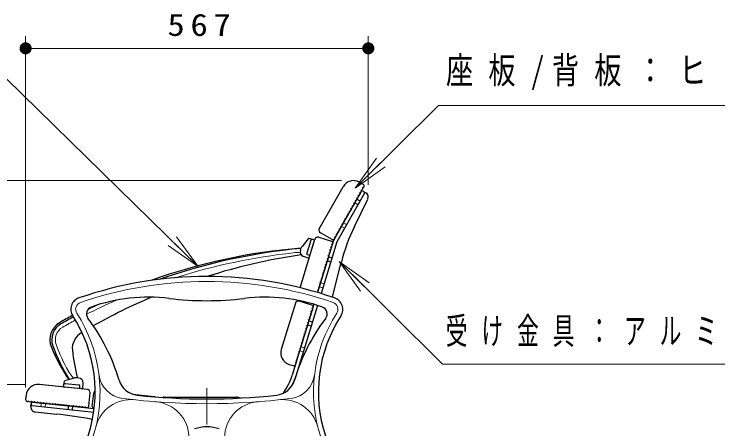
# Model space of a CAD drawing. Units: millimetres on the paper, scale 1:20. Extents: x -385 to 0, y 0 to 267.
# Drawn here: x -126.8 to -68.6, y 134.1 to 168.4 of the extents above; entities that cross this region are included whole.
import ezdxf

# ---------------------------------------------------------------- set-up
doc = ezdxf.new("R2010")
doc.units = ezdxf.units.MM
doc.linetypes.add('USER1', pattern=[4.5, 2.5, -2])
doc.linetypes.add('USER2', pattern=[6, 3, -1, 1, -1])
doc.layers.add('1_20', color=7, linetype='Continuous', lineweight=25)
doc.styles.add('ＭＳ ゴシック', font='')
doc.styles.get('ＭＳ ゴシック').set_extended_font_data('MS Gothic')

# ---------------------------------------------------------------- blocks, each defined once
blk = doc.blocks.new('filled_dot')
at = {"color": 0, "linetype": 'Continuous', "lineweight": -2, "const_width": 1.25}
blk.add_lwpolyline([(-0.625, 0, 1), (0.625, 0, 1)], format="xyb", close=True, dxfattribs=at)

msp = doc.modelspace()

# ---------------------------------------------------------------- linework, layer by layer
at = {"layer": '1_20', "lineweight": 13}
for p, q in [((-125.876, 137.492), (-125.876, 166.6)), ((-97.507, 154.283), (-97.507, 166.6)), ((-125.876, 165.6), (-97.507, 165.6)), ((-98.609, 154.021), (-96.828, 156.487)), ((-98.609, 154.021), (-96.477, 156.132)), ((-96.125, 155.776), (-98.609, 154.021)), ((-99.725, 154.641), (-160.254, 154.641)), ((-113.382, 149.971), (-111.588, 147.515)), ((-111.588, 147.515), (-114.081, 149.257)), ((-111.588, 147.515), (-113.732, 149.614)), ((-99.927, 147.942), (-97.801, 145.826)), ((-99.927, 147.942), (-97.448, 146.18)), ((-98.154, 145.471), (-99.927, 147.942)), ((-125.844, 137.752), (-150.254, 137.752))]:
    msp.add_line(p, q, dxfattribs=at)
at = {"layer": '1_20', "color": 3}
for p, q in [((-98.232, 154.511), (-97.927, 154.339)), ((-101.565, 150.652), (-99.595, 154.133)), ((-98.071, 153.781), (-98.088, 153.843)), ((-98.078, 153.862), (-98.015, 153.879)), ((-97.948, 153.999), (-98.015, 153.879)), ((-97.948, 153.999), (-97.965, 154.061)), ((-97.954, 154.079), (-97.892, 154.096)), ((-97.871, 154.135), (-97.892, 154.096)), ((-98.317, 153.346), (-98.385, 153.226)), ((-98.317, 153.346), (-98.334, 153.408)), ((-98.324, 153.426), (-98.262, 153.444)), ((-98.194, 153.563), (-98.262, 153.444)), ((-98.194, 153.563), (-98.211, 153.626)), ((-98.201, 153.644), (-98.139, 153.661)), ((-98.071, 153.781), (-98.139, 153.661)), ((-98.686, 152.693), (-98.754, 152.573)), ((-98.686, 152.693), (-98.704, 152.755)), ((-98.693, 152.774), (-98.631, 152.791)), ((-98.563, 152.911), (-98.631, 152.791)), ((-98.563, 152.911), (-98.58, 152.973)), ((-98.57, 152.991), (-98.508, 153.009)), ((-98.44, 153.128), (-98.508, 153.009)), ((-98.44, 153.128), (-98.457, 153.19)), ((-98.447, 153.209), (-98.385, 153.226)), ((-99.056, 152.04), (-99.073, 152.102)), ((-99.062, 152.121), (-99, 152.138)), ((-98.933, 152.258), (-99, 152.138)), ((-98.933, 152.258), (-98.95, 152.32)), ((-98.939, 152.339), (-98.877, 152.356)), ((-98.809, 152.476), (-98.877, 152.356)), ((-98.809, 152.476), (-98.827, 152.538)), ((-98.816, 152.556), (-98.754, 152.573)), ((-99.37, 151.485), (-99.432, 151.468)), ((-99.37, 151.485), (-99.302, 151.605)), ((-99.319, 151.667), (-99.302, 151.605)), ((-99.246, 151.703), (-99.309, 151.686)), ((-99.246, 151.703), (-99.179, 151.823)), ((-99.196, 151.885), (-99.179, 151.823)), ((-99.123, 151.921), (-99.186, 151.903)), ((-99.123, 151.921), (-99.09, 151.98)), ((-99.056, 152.04), (-99.09, 151.98)), ((-99.739, 150.833), (-99.671, 150.952)), ((-99.688, 151.015), (-99.671, 150.952)), ((-99.616, 151.05), (-99.678, 151.033)), ((-99.616, 151.05), (-99.548, 151.17)), ((-99.565, 151.232), (-99.548, 151.17)), ((-99.493, 151.268), (-99.555, 151.251)), ((-99.493, 151.268), (-99.425, 151.388)), ((-99.442, 151.45), (-99.425, 151.388)), ((-100.058, 150.362), (-100.04, 150.3)), ((-99.985, 150.397), (-100.047, 150.38)), ((-99.985, 150.397), (-99.917, 150.517)), ((-99.935, 150.579), (-99.917, 150.517)), ((-99.862, 150.615), (-99.924, 150.598)), ((-99.862, 150.615), (-99.794, 150.735)), ((-99.812, 150.797), (-99.794, 150.735)), ((-99.739, 150.833), (-99.801, 150.815)), ((-103.156, 145.759), (-101.923, 149.792)), ((-101.611, 149.958), (-100.559, 149.636)), ((-100.513, 149.77), (-101.47, 150.311)), ((-100.308, 149.826), (-100.287, 149.864)), ((-100.304, 149.927), (-100.287, 149.864)), ((-100.231, 149.962), (-100.293, 149.945)), ((-100.231, 149.962), (-100.164, 150.082)), ((-100.181, 150.144), (-100.164, 150.082)), ((-100.108, 150.18), (-100.17, 150.163)), ((-100.108, 150.18), (-100.04, 150.3)), ((-100.603, 149.138), (-100.546, 149.168)), ((-100.505, 149.299), (-100.546, 149.168)), ((-100.505, 149.299), (-100.536, 149.356)), ((-100.529, 149.377), (-100.472, 149.407)), ((-100.46, 149.449), (-100.472, 149.407)), ((-100.725, 148.582), (-100.765, 148.451)), ((-100.725, 148.582), (-100.755, 148.639)), ((-100.749, 148.659), (-100.692, 148.69)), ((-100.652, 148.821), (-100.692, 148.69)), ((-100.652, 148.821), (-100.682, 148.878)), ((-100.676, 148.899), (-100.619, 148.929)), ((-100.578, 149.06), (-100.619, 148.929)), ((-100.578, 149.06), (-100.609, 149.117)), ((-100.871, 148.104), (-100.911, 147.973)), ((-100.871, 148.104), (-100.901, 148.161)), ((-100.895, 148.181), (-100.838, 148.212)), ((-100.798, 148.343), (-100.838, 148.212)), ((-100.798, 148.343), (-100.828, 148.4)), ((-100.822, 148.42), (-100.765, 148.451)), ((-101.09, 147.387), (-101.12, 147.444)), ((-101.114, 147.464), (-101.057, 147.494)), ((-101.017, 147.626), (-101.057, 147.494)), ((-101.017, 147.626), (-101.047, 147.683)), ((-101.041, 147.703), (-100.984, 147.733)), ((-100.944, 147.865), (-100.984, 147.733)), ((-100.944, 147.865), (-100.974, 147.922)), ((-100.968, 147.942), (-100.911, 147.973)), ((-101.277, 146.777), (-101.236, 146.909)), ((-101.267, 146.966), (-101.236, 146.909)), ((-101.203, 147.016), (-101.26, 146.986)), ((-101.203, 147.016), (-101.183, 147.082)), ((-101.163, 147.148), (-101.193, 147.205)), ((-101.187, 147.225), (-101.13, 147.255)), ((-101.163, 147.148), (-101.183, 147.082)), ((-101.09, 147.387), (-101.13, 147.255)), ((-101.486, 146.248), (-101.456, 146.191)), ((-101.423, 146.299), (-101.48, 146.269)), ((-101.423, 146.299), (-101.382, 146.431)), ((-101.413, 146.487), (-101.382, 146.431)), ((-101.35, 146.538), (-101.407, 146.508)), ((-101.35, 146.538), (-101.309, 146.67)), ((-101.34, 146.727), (-101.309, 146.67)), ((-101.277, 146.777), (-101.333, 146.747)), ((-101.642, 145.582), (-101.602, 145.713)), ((-101.632, 145.77), (-101.602, 145.713)), ((-101.569, 145.821), (-101.626, 145.791)), ((-101.569, 145.821), (-101.529, 145.952)), ((-101.559, 146.009), (-101.529, 145.952)), ((-101.496, 146.06), (-101.553, 146.03)), ((-101.496, 146.06), (-101.456, 146.191)), ((-101.705, 145.531), (-101.675, 145.474)), ((-101.642, 145.582), (-101.699, 145.551)), ((-102.182, 144.329), (-103.234, 144.65)), ((-103.546, 144.484), (-104.716, 140.659)), ((-102.128, 143.992), (-102.168, 143.86)), ((-102.128, 143.992), (-102.158, 144.049)), ((-102.152, 144.069), (-102.095, 144.099)), ((-102.082, 144.141), (-102.095, 144.099)), ((-102.347, 143.275), (-102.378, 143.332)), ((-102.371, 143.352), (-102.314, 143.382)), ((-102.274, 143.514), (-102.314, 143.382)), ((-102.274, 143.514), (-102.304, 143.571)), ((-102.298, 143.591), (-102.241, 143.621)), ((-102.201, 143.753), (-102.241, 143.621)), ((-102.201, 143.753), (-102.231, 143.81)), ((-102.225, 143.83), (-102.168, 143.86)), ((-102.493, 142.797), (-102.534, 142.665)), ((-102.493, 142.797), (-102.524, 142.854)), ((-102.518, 142.874), (-102.461, 142.904)), ((-102.42, 143.036), (-102.461, 142.904)), ((-102.42, 143.036), (-102.451, 143.093)), ((-102.444, 143.113), (-102.388, 143.143)), ((-102.347, 143.275), (-102.388, 143.143)), ((-102.737, 142.157), (-102.68, 142.187)), ((-102.64, 142.318), (-102.68, 142.187)), ((-102.64, 142.318), (-102.67, 142.375)), ((-102.664, 142.396), (-102.607, 142.426)), ((-102.567, 142.557), (-102.607, 142.426)), ((-102.567, 142.557), (-102.597, 142.614)), ((-102.591, 142.635), (-102.534, 142.665)), ((-102.899, 141.47), (-102.859, 141.601)), ((-102.889, 141.658), (-102.859, 141.601)), ((-102.826, 141.709), (-102.883, 141.678)), ((-102.826, 141.709), (-102.806, 141.774)), ((-102.786, 141.84), (-102.816, 141.897)), ((-102.81, 141.918), (-102.753, 141.948)), ((-102.786, 141.84), (-102.806, 141.774)), ((-102.713, 142.079), (-102.753, 141.948)), ((-102.713, 142.079), (-102.743, 142.136)), ((-103.045, 140.991), (-103.005, 141.123)), ((-103.035, 141.18), (-103.005, 141.123)), ((-102.972, 141.231), (-103.029, 141.2)), ((-102.972, 141.231), (-102.932, 141.362)), ((-102.962, 141.419), (-102.932, 141.362)), ((-102.899, 141.47), (-102.956, 141.439)), ((-103.255, 140.463), (-103.224, 140.406)), ((-103.192, 140.513), (-103.248, 140.483)), ((-103.192, 140.513), (-103.151, 140.645)), ((-103.182, 140.702), (-103.151, 140.645)), ((-103.118, 140.752), (-103.175, 140.722)), ((-103.118, 140.752), (-103.078, 140.884)), ((-103.109, 140.941), (-103.078, 140.884)), ((-103.045, 140.991), (-103.102, 140.961)), ((-103.411, 139.796), (-103.371, 139.928)), ((-103.401, 139.985), (-103.371, 139.928)), ((-103.338, 140.035), (-103.395, 140.005)), ((-103.338, 140.035), (-103.298, 140.167)), ((-103.328, 140.224), (-103.298, 140.167)), ((-103.265, 140.274), (-103.322, 140.244)), ((-103.265, 140.274), (-103.224, 140.406)), ((-104.052, 139.41), (-103.717, 139.308)), ((-103.547, 139.506), (-103.517, 139.45)), ((-103.484, 139.557), (-103.541, 139.527)), ((-103.53, 139.408), (-103.517, 139.45)), ((-103.484, 139.557), (-103.444, 139.689)), ((-103.474, 139.746), (-103.444, 139.689)), ((-103.411, 139.796), (-103.468, 139.766)), ((-120.762, 137.328), (-124.74, 137.746)), ((-120.654, 135.959), (-120.539, 137.053)), ((-120.356, 135.928), (-120.241, 137.022)), ((-116.992, 136.932), (-115.242, 136.748)), ((-125.839, 136.856), (-125.875, 136.508)), ((-125.742, 136.343), (-125.698, 136.339)), ((-125.648, 136.379), (-125.698, 136.339)), ((-125.587, 136.327), (-125.627, 136.377)), ((-125.4, 136.353), (-125.45, 136.312)), ((-125.338, 136.301), (-125.378, 136.351)), ((-114.443, 136.69), (-108.443, 136.69)), ((-107.254, 136.69), (-107.254, 136.673)), ((-125.587, 136.327), (-125.45, 136.312)), ((-125.338, 136.301), (-125.201, 136.286)), ((-125.151, 136.327), (-125.201, 136.286)), ((-125.089, 136.275), (-125.13, 136.325)), ((-125.089, 136.275), (-124.952, 136.26)), ((-124.902, 136.301), (-124.952, 136.26)), ((-124.841, 136.248), (-124.881, 136.299)), ((-124.841, 136.248), (-124.704, 136.234)), ((-124.654, 136.275), (-124.704, 136.234)), ((-124.592, 136.222), (-124.633, 136.272)), ((-124.592, 136.222), (-124.455, 136.208)), ((-124.405, 136.248), (-124.455, 136.208)), ((-124.343, 136.196), (-124.384, 136.246)), ((-124.343, 136.196), (-124.207, 136.182)), ((-124.156, 136.222), (-124.207, 136.182)), ((-124.095, 136.17), (-124.135, 136.22)), ((-124.095, 136.17), (-123.958, 136.156)), ((-123.908, 136.196), (-123.958, 136.156)), ((-123.846, 136.144), (-123.887, 136.194)), ((-123.846, 136.144), (-123.709, 136.129)), ((-123.659, 136.17), (-123.709, 136.129)), ((-123.597, 136.118), (-123.638, 136.168)), ((-123.597, 136.118), (-123.461, 136.103)), ((-123.411, 136.144), (-123.461, 136.103)), ((-123.349, 136.092), (-123.389, 136.142)), ((-123.349, 136.092), (-123.28, 136.084)), ((-123.212, 136.077), (-123.28, 136.084)), ((-123.212, 136.077), (-123.162, 136.118)), ((-123.141, 136.116), (-123.1, 136.065)), ((-122.963, 136.051), (-123.1, 136.065)), ((-122.963, 136.051), (-122.913, 136.092)), ((-122.892, 136.089), (-122.852, 136.039)), ((-122.715, 136.025), (-122.852, 136.039)), ((-122.715, 136.025), (-122.665, 136.066)), ((-122.644, 136.063), (-122.603, 136.013)), ((-122.466, 135.999), (-122.603, 136.013)), ((-122.466, 135.999), (-122.416, 136.039)), ((-122.395, 136.037), (-122.354, 135.987)), ((-122.218, 135.973), (-122.354, 135.987)), ((-122.218, 135.973), (-122.167, 136.013)), ((-122.146, 136.011), (-122.106, 135.961)), ((-121.969, 135.947), (-122.106, 135.961)), ((-121.969, 135.947), (-121.919, 135.987)), ((-121.898, 135.985), (-121.857, 135.935)), ((-121.72, 135.92), (-121.857, 135.935)), ((-121.72, 135.92), (-121.67, 135.961)), ((-121.649, 135.959), (-121.608, 135.909)), ((-121.472, 135.894), (-121.608, 135.909)), ((-121.472, 135.894), (-121.421, 135.935)), ((-121.4, 135.933), (-121.36, 135.883)), ((-121.223, 135.868), (-121.36, 135.883)), ((-121.223, 135.868), (-121.173, 135.909)), ((-121.152, 135.907), (-121.111, 135.856)), ((-120.974, 135.842), (-121.111, 135.856)), ((-120.974, 135.842), (-120.924, 135.883)), ((-120.903, 135.88), (-120.863, 135.83)), ((-120.819, 135.826), (-120.863, 135.83))]:
    msp.add_line(p, q, dxfattribs=at)
at = {"layer": '1_20'}
for p, q in [((-98.097, 153.735), (-100.387, 149.688)), ((-97.836, 153.587), (-100.109, 149.569)), ((-97.874, 153.724), (-97.961, 153.773)), ((-97.874, 153.724), (-97.71, 153.631)), ((-98.657, 150.843), (-97.548, 153.107)), ((-98.626, 152.799), (-98.365, 152.652)), ((-98.454, 153.104), (-98.193, 152.956)), ((-100.387, 149.688), (-101.707, 145.369)), ((-100.111, 149.562), (-101.42, 145.283)), ((-100.906, 147.99), (-100.619, 147.903)), ((-100.803, 148.325), (-100.516, 148.237)), ((-100.463, 144.976), (-99.741, 147.873)), ((-102.006, 144.391), (-103.802, 138.516)), ((-101.72, 144.302), (-103.515, 138.429)), ((-102.426, 143.018), (-102.139, 142.93)), ((-102.528, 142.683), (-102.241, 142.595)), ((-125.435, 135.916), (-125.415, 136.108)), ((-125.404, 136.207), (-125.415, 136.108)), ((-125.326, 135.998), (-120.235, 135.463)), ((-125.294, 136.296), (-120.195, 135.76)), ((-122.336, 135.985), (-122.367, 135.687)), ((-121.988, 135.949), (-122.019, 135.65)), ((-125.079, 135.476), (-123.342, 135.294))]:
    msp.add_line(p, q, dxfattribs=at)
at = {"layer": '1_20', "linetype": 'USER1', "lineweight": 13}
for p, q in [((-99.562, 151.146), (-99.301, 150.998)), ((-99.734, 150.841), (-99.473, 150.693)), ((-101.563, 145.839), (-101.276, 145.751)), ((-101.461, 146.173), (-101.174, 146.086)), ((-103.186, 140.531), (-102.899, 140.444)), ((-103.084, 140.866), (-102.797, 140.778)), ((-124.573, 136.22), (-124.605, 135.922)), ((-124.225, 136.184), (-124.257, 135.885))]:
    msp.add_line(p, q, dxfattribs=at)
at = {"layer": '1_20', "color": 4}
for p, q in [((-102.479, 149.826), (-102.991, 149.193)), ((-101.996, 149.735), (-102.428, 149.843)), ((-102.264, 149.705), (-102.596, 148.619)), ((-102.398, 148.238), (-101.96, 149.672)), ((-103.126, 148.85), (-103.062, 149.059)), ((-102.463, 148.205), (-102.881, 148.357)), ((-102.34, 148.429), (-102.533, 148.495)), ((-122.622, 138.07), (-121.839, 138.293)), ((-121.47, 138.284), (-121.687, 138.307)), ((-122.727, 137.589), (-122.657, 138.029)), ((-121.191, 137.375), (-122.683, 137.532)), ((-122.594, 137.824), (-121.465, 137.705)), ((-121.39, 137.396), (-121.376, 137.599)), ((-121.136, 137.422), (-121.113, 137.865))]:
    msp.add_line(p, q, dxfattribs=at)
at = {"layer": '1_20', "linetype": 'USER2', "lineweight": 13}
msp.add_line((-110.879, 116.44), (-110.879, 138.157), dxfattribs=at)
at = {"layer": '1_20', "lineweight": 13}
for points in [[(-111.588, 147.515), (-128.834, 164.404), (-156.164, 164.404)], [(-98.609, 154.021), (-91.697, 160.863), (-52.079, 160.863)], [(-99.927, 147.942), (-91.37, 139.423), (-61.096, 139.423)]]:
    msp.add_lwpolyline(points, dxfattribs=at)
at = {"layer": '1_20', "color": 3}
for centre, radius, start, end in [((-98.725, 153.641), 1, 60.5, 150.5), ((-98.074, 153.847), 0.015, 105.49999, 195.50001), ((-97.95, 154.065), 0.015, 105.49999, 195.50001), ((-98.001, 154.208), 0.15, 330.5, 60.5), ((-98.32, 153.412), 0.015, 105.49999, 195.50001), ((-98.197, 153.63), 0.015, 105.49999, 195.50001), ((-98.689, 152.759), 0.015, 105.49999, 195.50001), ((-98.566, 152.977), 0.015, 105.49999, 195.50001), ((-98.443, 153.194), 0.015, 105.49999, 195.50001), ((-99.058, 152.106), 0.015, 105.49999, 195.50001), ((-98.935, 152.324), 0.015, 105.49999, 195.50001), ((-98.812, 152.542), 0.015, 105.49999, 195.50001), ((-99.305, 151.671), 0.015, 105.49999, 195.50001), ((-99.182, 151.889), 0.015, 105.49999, 195.50001), ((-99.182, 151.889), 0.015, 105.49999, 195.50001), ((-99.674, 151.019), 0.015, 105.49999, 195.50001), ((-99.551, 151.236), 0.015, 105.49999, 195.50001), ((-99.428, 151.454), 0.015, 105.49999, 195.50001), ((-101.347, 150.529), 0.25, 150.5, 240.5), ((-100.043, 150.366), 0.015, 105.49999, 195.50001), ((-99.92, 150.583), 0.015, 105.49999, 195.50001), ((-99.797, 150.801), 0.015, 105.49999, 195.50001), ((-101.684, 149.719), 0.25, 73, 163), ((-100.439, 149.9), 0.15, 240.5, 330.5), ((-100.289, 149.931), 0.015, 105.49999, 195.50001), ((-100.166, 150.148), 0.015, 105.49999, 195.50001), ((-100.603, 149.493), 0.15, 343, 73), ((-100.522, 149.363), 0.015, 117.99999, 208.00001), ((-100.742, 148.646), 0.015, 117.99999, 208.00001), ((-100.669, 148.885), 0.015, 117.99999, 208.00001), ((-100.595, 149.124), 0.015, 117.99999, 208.00001), ((-100.888, 148.168), 0.015, 117.99999, 208.00001), ((-100.815, 148.407), 0.015, 117.99999, 208.00001), ((-101.107, 147.451), 0.015, 117.99999, 208.00001), ((-101.034, 147.69), 0.015, 117.99999, 208.00001), ((-100.961, 147.929), 0.015, 117.99999, 208.00001), ((-101.253, 146.973), 0.015, 117.99999, 208.00001), ((-101.253, 146.973), 0.015, 117.99999, 208.00001), ((-101.18, 147.212), 0.015, 117.99999, 208.00001), ((-101.473, 146.255), 0.015, 117.99999, 208.00001), ((-101.4, 146.495), 0.015, 117.99999, 208.00001), ((-101.326, 146.734), 0.015, 117.99999, 208.00001), ((-101.619, 145.777), 0.015, 117.99999, 208.00001), ((-101.546, 146.016), 0.015, 117.99999, 208.00001), ((-101.692, 145.538), 0.015, 117.99999, 208.00001), ((-103.307, 144.411), 0.25, 73, 163), ((-102.226, 144.185), 0.15, 343, 73), ((-102.145, 144.056), 0.015, 117.99999, 208.00001), ((-102.364, 143.339), 0.015, 117.99999, 208.00001), ((-102.291, 143.578), 0.015, 117.99999, 208.00001), ((-102.218, 143.817), 0.015, 117.99999, 208.00001), ((-102.511, 142.861), 0.015, 117.99999, 208.00001), ((-102.437, 143.1), 0.015, 117.99999, 208.00001), ((-102.657, 142.382), 0.015, 117.99999, 208.00001), ((-102.584, 142.621), 0.015, 117.99999, 208.00001), ((-102.876, 141.665), 0.015, 117.99999, 208.00001), ((-102.803, 141.904), 0.015, 117.99999, 208.00001), ((-102.803, 141.904), 0.015, 117.99999, 208.00001), ((-102.73, 142.143), 0.015, 117.99999, 208.00001), ((-103.022, 141.187), 0.015, 117.99999, 208.00001), ((-102.949, 141.426), 0.015, 117.99999, 208.00001), ((-103.759, 140.367), 1, 163, 253), ((-103.241, 140.47), 0.015, 117.99999, 208.00001), ((-103.168, 140.709), 0.015, 117.99999, 208.00001), ((-103.095, 140.948), 0.015, 117.99999, 208.00001), ((-103.388, 139.992), 0.015, 117.99999, 208.00001), ((-103.315, 140.231), 0.015, 117.99999, 208.00001), ((-103.673, 139.451), 0.15, 253, 343), ((-103.534, 139.513), 0.015, 117.99999, 208.00001), ((-103.461, 139.753), 0.015, 117.99999, 208.00001), ((-124.844, 136.752), 1, 84, 174), ((-120.788, 137.079), 0.25, 354, 84), ((-119.992, 136.996), 0.25, 119.35718, 174), ((-125.726, 136.492), 0.15, 174, 264), ((-125.639, 136.367), 0.015, 38.99999, 129.00001), ((-125.39, 136.341), 0.015, 38.99999, 129.00001), ((-115.268, 136.499), 0.25, 62.15245, 84), ((-114.443, 136.44), 0.25, 90, 110.06998), ((-108.443, 135.69), 1, 69.0845, 90), ((-125.142, 136.315), 0.015, 38.99999, 129.00001), ((-124.893, 136.289), 0.015, 38.99999, 129.00001), ((-124.644, 136.263), 0.015, 38.99999, 129.00001), ((-124.396, 136.237), 0.015, 38.99999, 129.00001), ((-124.147, 136.211), 0.015, 38.99999, 129.00001), ((-123.898, 136.185), 0.015, 38.99999, 129.00001), ((-123.65, 136.158), 0.015, 38.99999, 129.00001), ((-123.401, 136.132), 0.015, 38.99999, 129.00001), ((-123.152, 136.106), 0.015, 38.99999, 129.00001), ((-123.152, 136.106), 0.015, 38.99999, 129.00001), ((-122.904, 136.08), 0.015, 38.99999, 129.00001), ((-122.655, 136.054), 0.015, 38.99999, 129.00001), ((-122.407, 136.028), 0.015, 38.99999, 129.00001), ((-122.158, 136.002), 0.015, 38.99999, 129.00001), ((-121.909, 135.976), 0.015, 38.99999, 129.00001), ((-121.661, 135.949), 0.015, 38.99999, 129.00001), ((-121.412, 135.923), 0.015, 38.99999, 129.00001), ((-121.163, 135.897), 0.015, 38.99999, 129.00001), ((-120.915, 135.871), 0.015, 38.99999, 129.00001), ((-120.803, 135.975), 0.15, 264, 354), ((-120.207, 135.912), 0.15, 174, 264)]:
    msp.add_arc(centre, radius, start, end, dxfattribs=at)
at = {"layer": '1_20'}
for centre, radius, start, end in [((-98.01, 153.686), 0.1, 60.5, 150.5), ((-97.923, 153.637), 0.1, 330.5, 60.5), ((-97.907, 153.283), 0.4, 335.5, 60.5), ((-85.186, 144.244), 15, 153.89834, 166), ((-108.584, 139.978), 5, 323.63546, 343), ((-108.584, 139.978), 5.3, 334.55633, 343), ((-125.726, 136.492), 0.15, 174, 264), ((-125.037, 135.874), 0.4, 174, 264), ((-125.315, 136.097), 0.1, 174, 264), ((-125.305, 136.197), 0.1, 84, 174), ((-127.262, 97.999), 37.5, 79.36231, 84)]:
    msp.add_arc(centre, radius, start, end, dxfattribs=at)
at = {"layer": '1_20', "color": 4}
for centre, radius, start, end in [((-102.44, 149.795), 0.05, 76, 141.02971), ((-102.168, 149.675), 0.1, 76, 163), ((-102.68, 148.942), 0.4, 141.02971, 163), ((-102.008, 149.687), 0.05, 343, 76), ((-99.389, 101.678), 47.5, 94.44405, 109.82118), ((-98.324, 99.251), 50, 95.44961, 109.25689), ((-102.744, 148.733), 0.4, 163, 250), ((-102.5, 148.59), 0.1, 163, 251), ((-95.743, 99.033), 50, 98.41999, 107.60873), ((-102.446, 148.252), 0.05, 250, 343), ((-110.879, 114.19), 32.5, 70.99756, 109.00244), ((-121.136, 143.974), 1, 109.00244, 212.90244), ((-115.714, 130.986), 14, 82.98879, 109.75334), ((-95.743, 99.033), 50, 113.21783, 119.39344), ((-110.879, 170.301), 25.611, 262.98879, 277.01121), ((-106.044, 130.986), 14, 70.24666, 97.01121), ((-100.622, 143.974), 1, 327.09756, 70.99756), ((-120.243, 143.598), 0.6, 109.75334, 217.08167), ((-98.324, 99.251), 50, 115.59387, 116.66151), ((-101.515, 143.598), 0.6, 322.91833, 70.24666), ((-98.324, 99.251), 50.15, 118.18571, 119.51152), ((-131.714, 137.129), 11.6, 341.7907, 32.90244), ((-90.043, 137.129), 11.6, 147.09756, 198.2093), ((-122.215, 141.459), 1.65, 119.51152, 202.45884), ((-122.215, 141.459), 1.5, 119.51152, 199.97507), ((-122.215, 141.459), 1.5, 119.51152, 199.97507), ((-98.324, 99.251), 50, 118.17222, 119.51152), ((-133.486, 133.589), 16, 16.3921, 37.08167), ((-88.272, 133.589), 16, 142.91833, 163.6079), ((-120.51, 140.732), 1.5, 118.68372, 185.86892), ((-109.878, 146.558), 15, 202.45884, 214.04957), ((-109.527, 146.07), 15, 199.97507, 211.79018), ((-107.081, 142.113), 15, 185.86892, 194.74006), ((-121.729, 137.909), 0.4, 84, 105.97029), ((-121.512, 137.886), 0.4, 357, 84), ((-116.457, 138.598), 1.75, 196.3921, 263.941), ((-105.3, 138.598), 1.75, 276.059, 343.6079), ((-122.678, 137.581), 0.05, 171, 264), ((-122.604, 137.724), 0.1, 84, 171), ((-121.476, 137.606), 0.1, 356, 84), ((-121.186, 137.424), 0.05, 264, 357), ((-110.879, 191.153), 54.6, 263.941, 276.059), ((-110.879, 131.163), 3.077, 70.54484, 109.45516)]:
    msp.add_arc(centre, radius, start, end, dxfattribs=at)
at = {"layer": '1_20', "color": 4, "lineweight": 13}
for centre, radius, start, end in [((-98.324, 99.251), 49.7, 96.22779, 107.73615), ((-103.363, 145.427), 3.25, 86.03693, 96.22779), ((-110.879, 114.19), 32.1, 70.99756, 109.00244), ((-121.136, 143.974), 0.6, 109.00244, 212.90244), ((-98.324, 99.251), 49.7, 113.75178, 116.96633), ((-100.622, 143.974), 0.6, 327.09756, 70.99756), ((-131.714, 137.129), 12, 341.7907, 32.90244), ((-90.043, 137.129), 12, 147.09756, 198.2093), ((-98.324, 99.251), 49.7, 118.15176, 119.51152), ((-122.215, 141.459), 1.2, 119.51152, 199.97507), ((-109.527, 146.07), 14.7, 199.97507, 209.35735), ((-119.507, 140.457), 3.25, 209.35735, 222.23558), ((-117.566, 138.828), 2.25, 186.84879, 262.71685), ((-104.192, 138.828), 2.25, 277.28315, 353.15121), ((-117.162, 133.494), 3, 83.78139, 165.97565), ((-110.879, 191.153), 55, 262.71685, 277.28315), ((-104.596, 133.494), 3, 14.02435, 96.21861), ((-115.354, 133.326), 3, 0, 85.57494), ((-106.404, 133.326), 3, 94.42506, 180)]:
    msp.add_arc(centre, radius, start, end, dxfattribs=at)

# ---------------------------------------------------------------- block references
at = {"layer": '1_20', "lineweight": 13, "xscale": 0.4, "yscale": 0.4}
msp.add_blockref('filled_dot', (-125.876, 165.6), dxfattribs=at)
at = {"layer": '1_20', "lineweight": 13, "xscale": 0.4, "yscale": 0.4, "rotation": 180}
msp.add_blockref('filled_dot', (-97.507, 165.6), dxfattribs=at)

# ---------------------------------------------------------------- texts
at = {"layer": '1_20', "style": 'ＭＳ ゴシック'}
for s, insert, char_height, attachment_point in [('\\T1.33;\\W1.15;567', (-111.275, 166.6), 1.833, 8), ('\\T1.56;\\W0.75;座板/背板：ヒノキ\u300030ｔ', (-91.079, 163.513), 2.199, 4), ('\\T1.64;\\W0.6;受け金具：アルミ鋳物', (-91.096, 142.073), 2.199, 4)]:
    msp.add_mtext(s, dxfattribs=dict(at, insert=insert, char_height=char_height, attachment_point=attachment_point))

doc.saveas('drawing.dxf')
